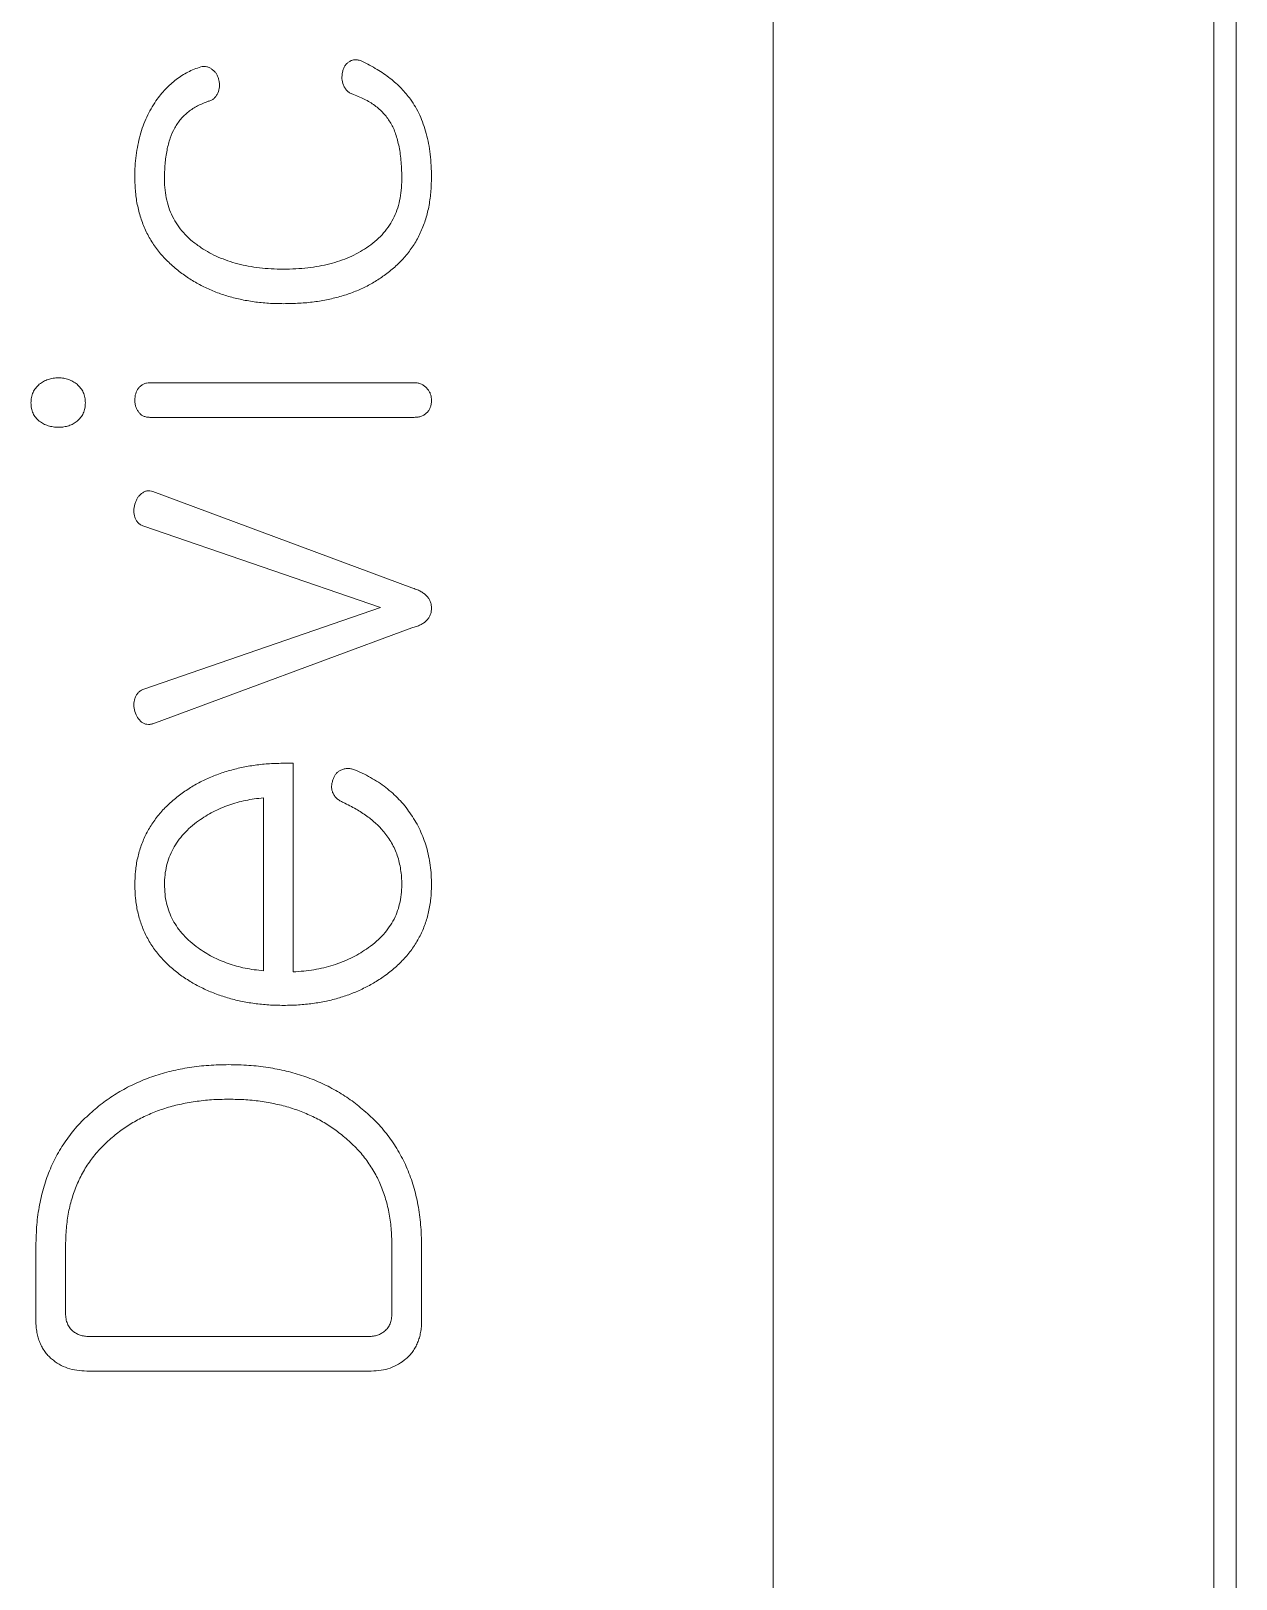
# Model space of a CAD drawing. Header units: millimetres. Extents: x 60229 to 91621, y 21923 to 36546.
# Drawn here: x 82702.53 to 82708, y 30066.83 to 30073.85 of the extents above; entities that cross this region are included whole.
import ezdxf

# ---------------------------------------------------------------- set-up
doc = ezdxf.new("R2010")
doc.units = ezdxf.units.MM

# ---------------------------------------------------------------- blocks, each defined once
blk = doc.blocks.new('PS2-40S3P40G-DM')
at = {"color": 7, "linetype": 'Continuous', "lineweight": 0}
for p, q in [((21.3555, -4.3077), (21.3555, 41.4923)), ((21.4555, -3.2077), (21.4555, 40.3923)), ((19.3555, -2.8411), (19.3555, 40.0256)), ((17.7277, 31.3029), (16.5279, 31.3029)), ((16.5279, 31.1458), (17.7277, 31.1458)), ((17.7158, 30.3716), (16.5416, 30.8094)), ((16.4999, 30.6523), (17.5742, 30.2822)), ((17.5742, 30.2822), (16.4999, 29.9121)), ((16.5416, 29.7551), (17.7158, 30.1904)), ((17.1774, 29.5756), (17.1392, 29.5756)), ((17.1774, 28.6283), (17.1774, 29.5756)), ((17.0428, 29.4186), (17.0428, 28.6335)), ((16.011, 27.3854), (16.011, 27.0437)), ((16.1456, 27.0773), (16.1456, 27.3882)), ((17.626, 27.3882), (17.626, 27.0773)), ((17.7606, 27.0437), (17.7606, 27.3854)), ((17.5216, 26.9736), (16.2525, 26.9736)), ((16.2416, 26.8166), (17.5325, 26.8166))]:
    blk.add_line(p, q, dxfattribs=at)
for points, knots in [([(17.4017, 32.7129), (17.403, 32.7181), (17.4055, 32.7281), (17.4125, 32.7412), (17.4207, 32.7526), (17.4282, 32.7577), (17.4319, 32.7602)], [0, 0, 0, 0, 0.278941, 0.5318179, 0.7701723, 1, 1, 1, 1]), ([(17.4017, 32.7129), (17.403, 32.7181), (17.4055, 32.7281), (17.4125, 32.7412), (17.4207, 32.7526), (17.4282, 32.7577), (17.4319, 32.7602)], [0, 0, 0, 0, 0.278941, 0.5318179, 0.7701723, 1, 1, 1, 1]), ([(17.4319, 32.7602), (17.4359, 32.7625), (17.444, 32.7673), (17.4584, 32.7701), (17.4742, 32.7684), (17.4845, 32.7646), (17.49, 32.7626)], [0, 0, 0, 0, 0.226681, 0.461626, 0.710356, 1, 1, 1, 1]), ([(17.4319, 32.7602), (17.4359, 32.7625), (17.444, 32.7673), (17.4584, 32.7701), (17.4742, 32.7684), (17.4845, 32.7646), (17.49, 32.7626)], [0, 0, 0, 0, 0.226681, 0.461626, 0.710356, 1, 1, 1, 1]), ([(17.49, 32.7626), (17.5132, 32.7506), (17.5578, 32.7275), (17.6179, 32.6862), (17.6694, 32.641), (17.6971, 32.6066), (17.7105, 32.5899)], [0, 0, 0, 0, 0.276796, 0.532602, 0.772244, 1, 1, 1, 1]), ([(17.49, 32.7626), (17.5132, 32.7506), (17.5578, 32.7275), (17.6179, 32.6862), (17.6694, 32.641), (17.6971, 32.6066), (17.7105, 32.5899)], [0, 0, 0, 0, 0.276796, 0.532602, 0.772244, 1, 1, 1, 1]), ([(16.5556, 32.5828), (16.5625, 32.5922), (16.5761, 32.6106), (16.5985, 32.6361), (16.6221, 32.6592), (16.6472, 32.6794), (16.6729, 32.6978), (16.7003, 32.7132), (16.7286, 32.7269), (16.7486, 32.7334), (16.7586, 32.7367)], [0, 0, 0, 0, 0.134048, 0.265231, 0.39137, 0.515252, 0.637464, 0.757301, 0.878199, 1, 1, 1, 1]), ([(16.5556, 32.5828), (16.5625, 32.5922), (16.5761, 32.6106), (16.5985, 32.6361), (16.6221, 32.6592), (16.6472, 32.6794), (16.6729, 32.6978), (16.7003, 32.7132), (16.7286, 32.7269), (16.7486, 32.7334), (16.7586, 32.7367)], [0, 0, 0, 0, 0.134048, 0.265231, 0.39137, 0.515252, 0.637464, 0.757301, 0.878199, 1, 1, 1, 1]), ([(16.7586, 32.7367), (16.7633, 32.7375), (16.7726, 32.739), (16.7867, 32.7382), (16.7997, 32.7328), (16.8073, 32.7275), (16.8111, 32.7248)], [0, 0, 0, 0, 0.258889, 0.50406, 0.746168, 1, 1, 1, 1]), ([(16.7586, 32.7367), (16.7633, 32.7375), (16.7726, 32.739), (16.7867, 32.7382), (16.7997, 32.7328), (16.8073, 32.7275), (16.8111, 32.7248)], [0, 0, 0, 0, 0.258889, 0.50406, 0.746168, 1, 1, 1, 1]), ([(16.8111, 32.7248), (16.8148, 32.7219), (16.822, 32.7161), (16.8306, 32.7049), (16.8368, 32.6918), (16.8396, 32.6823), (16.8409, 32.6775)], [0, 0, 0, 0, 0.24346, 0.483889, 0.736224, 1, 1, 1, 1]), ([(16.8111, 32.7248), (16.8148, 32.7219), (16.822, 32.7161), (16.8306, 32.7049), (16.8368, 32.6918), (16.8396, 32.6823), (16.8409, 32.6775)], [0, 0, 0, 0, 0.24346, 0.483889, 0.736224, 1, 1, 1, 1]), ([(17.4063, 32.654), (17.4032, 32.6636), (17.3969, 32.6829), (17.4001, 32.7029), (17.4017, 32.7129)], [0, 0, 0, 0, 0.5002575, 1, 1, 1, 1]), ([(17.4063, 32.654), (17.4032, 32.6636), (17.3969, 32.6829), (17.4001, 32.7029), (17.4017, 32.7129)], [0, 0, 0, 0, 0.5002575, 1, 1, 1, 1]), ([(16.8364, 32.6182), (16.834, 32.6136), (16.8295, 32.6045), (16.8193, 32.5934), (16.807, 32.5848), (16.7975, 32.5819), (16.7926, 32.5804)], [0, 0, 0, 0, 0.261462, 0.505383, 0.745074, 1, 1, 1, 1]), ([(16.8364, 32.6182), (16.834, 32.6136), (16.8295, 32.6045), (16.8193, 32.5934), (16.807, 32.5848), (16.7975, 32.5819), (16.7926, 32.5804)], [0, 0, 0, 0, 0.261462, 0.505383, 0.745074, 1, 1, 1, 1]), ([(16.8409, 32.6775), (16.8426, 32.667), (16.8459, 32.6469), (16.8395, 32.6275), (16.8364, 32.6182)], [0, 0, 0, 0, 0.519835, 1, 1, 1, 1]), ([(16.8409, 32.6775), (16.8426, 32.667), (16.8459, 32.6469), (16.8395, 32.6275), (16.8364, 32.6182)], [0, 0, 0, 0, 0.519835, 1, 1, 1, 1]), ([(17.4518, 32.6112), (17.4468, 32.6131), (17.4369, 32.6168), (17.4239, 32.6262), (17.4136, 32.6389), (17.4088, 32.6489), (17.4063, 32.654)], [0, 0, 0, 0, 0.247909, 0.488834, 0.735434, 1, 1, 1, 1]), ([(17.4518, 32.6112), (17.4468, 32.6131), (17.4369, 32.6168), (17.4239, 32.6262), (17.4136, 32.6389), (17.4088, 32.6489), (17.4063, 32.654)], [0, 0, 0, 0, 0.247909, 0.488834, 0.735434, 1, 1, 1, 1]), ([(17.6208, 32.4812), (17.6163, 32.4883), (17.6074, 32.5026), (17.5917, 32.5226), (17.5735, 32.5408), (17.5536, 32.5581), (17.5313, 32.5737), (17.5066, 32.5874), (17.4804, 32.6008), (17.4615, 32.6077), (17.4518, 32.6112)], [0, 0, 0, 0, 0.1151788, 0.2320656, 0.3492954, 0.470277, 0.5939587, 0.723722, 0.858326, 1, 1, 1, 1]), ([(17.6208, 32.4812), (17.6163, 32.4883), (17.6074, 32.5026), (17.5917, 32.5226), (17.5735, 32.5408), (17.5536, 32.5581), (17.5313, 32.5737), (17.5066, 32.5874), (17.4804, 32.6008), (17.4615, 32.6077), (17.4518, 32.6112)], [0, 0, 0, 0, 0.1151788, 0.2320656, 0.3492954, 0.470277, 0.5939587, 0.723722, 0.858326, 1, 1, 1, 1]), ([(16.4596, 32.2352), (16.4598, 32.2521), (16.4603, 32.2855), (16.4649, 32.3345), (16.4727, 32.3813), (16.4832, 32.4259), (16.4964, 32.4685), (16.5129, 32.5089), (16.5326, 32.547), (16.548, 32.5709), (16.5556, 32.5828)], [0, 0, 0, 0, 0.138817, 0.273372, 0.402382, 0.527265, 0.648637, 0.767528, 0.883951, 1, 1, 1, 1]), ([(16.4596, 32.2352), (16.4598, 32.2521), (16.4603, 32.2855), (16.4649, 32.3345), (16.4727, 32.3813), (16.4832, 32.4259), (16.4964, 32.4685), (16.5129, 32.5089), (16.5326, 32.547), (16.548, 32.5709), (16.5556, 32.5828)], [0, 0, 0, 0, 0.138817, 0.273372, 0.402382, 0.527265, 0.648637, 0.767528, 0.883951, 1, 1, 1, 1]), ([(16.7926, 32.5804), (16.7762, 32.5741), (16.7443, 32.5619), (16.7024, 32.5341), (16.6665, 32.5006), (16.6492, 32.4735), (16.6405, 32.4598)], [0, 0, 0, 0, 0.265133, 0.514044, 0.756431, 1, 1, 1, 1]), ([(16.7926, 32.5804), (16.7762, 32.5741), (16.7443, 32.5619), (16.7024, 32.5341), (16.6665, 32.5006), (16.6492, 32.4735), (16.6405, 32.4598)], [0, 0, 0, 0, 0.265133, 0.514044, 0.756431, 1, 1, 1, 1]), ([(17.7105, 32.5899), (17.7182, 32.5783), (17.7337, 32.5551), (17.753, 32.5172), (17.7691, 32.4767), (17.7823, 32.4335), (17.793, 32.3877), (17.8001, 32.3392), (17.8048, 32.2881), (17.8053, 32.253), (17.8055, 32.2352)], [0, 0, 0, 0, 0.111557, 0.224601, 0.34098, 0.461943, 0.587303, 0.718463, 0.85619, 1, 1, 1, 1]), ([(17.7105, 32.5899), (17.7182, 32.5783), (17.7337, 32.5551), (17.753, 32.5172), (17.7691, 32.4767), (17.7823, 32.4335), (17.793, 32.3877), (17.8001, 32.3392), (17.8048, 32.2881), (17.8053, 32.253), (17.8055, 32.2352)], [0, 0, 0, 0, 0.111557, 0.224601, 0.34098, 0.461943, 0.587303, 0.718463, 0.85619, 1, 1, 1, 1]), ([(17.6709, 32.2257), (17.6708, 32.2393), (17.6706, 32.2656), (17.668, 32.3038), (17.6644, 32.3396), (17.6588, 32.3729), (17.6517, 32.4036), (17.6435, 32.432), (17.6334, 32.4579), (17.6249, 32.4736), (17.6208, 32.4812)], [0, 0, 0, 0, 0.154543, 0.300037, 0.436696, 0.565024, 0.683937, 0.796471, 0.901104, 1, 1, 1, 1]), ([(17.6709, 32.2257), (17.6708, 32.2393), (17.6706, 32.2656), (17.668, 32.3038), (17.6644, 32.3396), (17.6588, 32.3729), (17.6517, 32.4036), (17.6435, 32.432), (17.6334, 32.4579), (17.6249, 32.4736), (17.6208, 32.4812)], [0, 0, 0, 0, 0.154543, 0.300037, 0.436696, 0.565024, 0.683937, 0.796471, 0.901104, 1, 1, 1, 1]), ([(16.6405, 32.4598), (16.6332, 32.4445), (16.6178, 32.4122), (16.6043, 32.3567), (16.5954, 32.2939), (16.5946, 32.2492), (16.5942, 32.2257)], [0, 0, 0, 0, 0.211104, 0.444372, 0.70733, 1, 1, 1, 1]), ([(16.6405, 32.4598), (16.6332, 32.4445), (16.6178, 32.4122), (16.6043, 32.3567), (16.5954, 32.2939), (16.5946, 32.2492), (16.5942, 32.2257)], [0, 0, 0, 0, 0.211104, 0.444372, 0.70733, 1, 1, 1, 1]), ([(16.6674, 31.8037), (16.6509, 31.8169), (16.6184, 31.8427), (16.5759, 31.8875), (16.54, 31.9361), (16.5101, 31.9884), (16.4874, 32.0448), (16.4713, 32.105), (16.4612, 32.1688), (16.4601, 32.2127), (16.4596, 32.2352)], [0, 0, 0, 0, 0.127406, 0.249855, 0.370618, 0.490376, 0.611909, 0.735846, 0.864736, 1, 1, 1, 1]), ([(16.6674, 31.8037), (16.6509, 31.8169), (16.6184, 31.8427), (16.5759, 31.8875), (16.54, 31.9361), (16.5101, 31.9884), (16.4874, 32.0448), (16.4713, 32.105), (16.4612, 32.1688), (16.4601, 32.2127), (16.4596, 32.2352)], [0, 0, 0, 0, 0.127406, 0.249855, 0.370618, 0.490376, 0.611909, 0.735846, 0.864736, 1, 1, 1, 1]), ([(16.5942, 32.2257), (16.5946, 32.2094), (16.5953, 32.1776), (16.6038, 32.1314), (16.6166, 32.0879), (16.6349, 32.0472), (16.6588, 32.0098), (16.6874, 31.975), (16.7216, 31.9434), (16.7475, 31.9252), (16.7607, 31.9159)], [0, 0, 0, 0, 0.1325865, 0.2592928, 0.3816558, 0.5018902, 0.6213522, 0.742474, 0.8685305, 1, 1, 1, 1]), ([(16.5942, 32.2257), (16.5946, 32.2094), (16.5953, 32.1776), (16.6038, 32.1314), (16.6166, 32.0879), (16.6349, 32.0472), (16.6588, 32.0098), (16.6874, 31.975), (16.7216, 31.9434), (16.7475, 31.9252), (16.7607, 31.9159)], [0, 0, 0, 0, 0.1325865, 0.2592928, 0.3816558, 0.5018902, 0.6213522, 0.742474, 0.8685305, 1, 1, 1, 1]), ([(17.5114, 31.9159), (17.5242, 31.9249), (17.5492, 31.9425), (17.5815, 31.9742), (17.6094, 32.0085), (17.6317, 32.0462), (17.6496, 32.0867), (17.6621, 32.1303), (17.6696, 32.1771), (17.6705, 32.2092), (17.6709, 32.2257)], [0, 0, 0, 0, 0.128562, 0.251738, 0.371515, 0.491492, 0.611281, 0.735531, 0.86415, 1, 1, 1, 1]), ([(17.5114, 31.9159), (17.5242, 31.9249), (17.5492, 31.9425), (17.5815, 31.9742), (17.6094, 32.0085), (17.6317, 32.0462), (17.6496, 32.0867), (17.6621, 32.1303), (17.6696, 32.1771), (17.6705, 32.2092), (17.6709, 32.2257)], [0, 0, 0, 0, 0.128562, 0.251738, 0.371515, 0.491492, 0.611281, 0.735531, 0.86415, 1, 1, 1, 1]), ([(17.8055, 32.2352), (17.8049, 32.212), (17.8038, 32.1669), (17.7941, 32.1013), (17.7786, 32.0398), (17.756, 31.9828), (17.7274, 31.9298), (17.6921, 31.8814), (17.6508, 31.8368), (17.6188, 31.8116), (17.6026, 31.7988)], [0, 0, 0, 0, 0.138788, 0.270395, 0.396243, 0.518211, 0.636964, 0.756299, 0.876187, 1, 1, 1, 1]), ([(17.8055, 32.2352), (17.8049, 32.212), (17.8038, 32.1669), (17.7941, 32.1013), (17.7786, 32.0398), (17.756, 31.9828), (17.7274, 31.9298), (17.6921, 31.8814), (17.6508, 31.8368), (17.6188, 31.8116), (17.6026, 31.7988)], [0, 0, 0, 0, 0.138788, 0.270395, 0.396243, 0.518211, 0.636964, 0.756299, 0.876187, 1, 1, 1, 1]), ([(16.7607, 31.9159), (16.773, 31.908), (16.798, 31.8921), (16.8386, 31.8729), (16.8815, 31.8558), (16.9271, 31.8423), (16.9751, 31.8318), (17.0256, 31.8241), (17.0787, 31.8195), (17.115, 31.819), (17.1336, 31.8188)], [0, 0, 0, 0, 0.112235, 0.226903, 0.344433, 0.466106, 0.590957, 0.721547, 0.857416, 1, 1, 1, 1]), ([(16.7607, 31.9159), (16.773, 31.908), (16.798, 31.8921), (16.8386, 31.8729), (16.8815, 31.8558), (16.9271, 31.8423), (16.9751, 31.8318), (17.0256, 31.8241), (17.0787, 31.8195), (17.115, 31.819), (17.1336, 31.8188)], [0, 0, 0, 0, 0.112235, 0.226903, 0.344433, 0.466106, 0.590957, 0.721547, 0.857416, 1, 1, 1, 1]), ([(17.1336, 31.8188), (17.1525, 31.819), (17.1895, 31.8195), (17.2436, 31.8241), (17.295, 31.8318), (17.3438, 31.8422), (17.3899, 31.8558), (17.433, 31.8728), (17.4738, 31.8922), (17.4989, 31.908), (17.5114, 31.9159)], [0, 0, 0, 0, 0.143518, 0.280392, 0.411155, 0.537094, 0.658146, 0.775081, 0.888363, 1, 1, 1, 1]), ([(17.1336, 31.8188), (17.1525, 31.819), (17.1895, 31.8195), (17.2436, 31.8241), (17.295, 31.8318), (17.3438, 31.8422), (17.3899, 31.8558), (17.433, 31.8728), (17.4738, 31.8922), (17.4989, 31.908), (17.5114, 31.9159)], [0, 0, 0, 0, 0.143518, 0.280392, 0.411155, 0.537094, 0.658146, 0.775081, 0.888363, 1, 1, 1, 1]), ([(17.135, 31.6618), (17.1121, 31.6621), (17.0671, 31.6628), (17.001, 31.6696), (16.938, 31.6808), (16.8778, 31.6963), (16.8206, 31.7161), (16.7665, 31.7409), (16.7149, 31.7693), (16.6832, 31.7923), (16.6674, 31.8037)], [0, 0, 0, 0, 0.138143, 0.271261, 0.400056, 0.523764, 0.645413, 0.764585, 0.882552, 1, 1, 1, 1]), ([(17.135, 31.6618), (17.1121, 31.6621), (17.0671, 31.6628), (17.001, 31.6696), (16.938, 31.6808), (16.8778, 31.6963), (16.8206, 31.7161), (16.7665, 31.7409), (16.7149, 31.7693), (16.6832, 31.7923), (16.6674, 31.8037)], [0, 0, 0, 0, 0.138143, 0.271261, 0.400056, 0.523764, 0.645413, 0.764585, 0.882552, 1, 1, 1, 1]), ([(17.6026, 31.7988), (17.5873, 31.7877), (17.5569, 31.7655), (17.5068, 31.7378), (17.4535, 31.7144), (17.3966, 31.695), (17.3362, 31.6801), (17.2723, 31.6692), (17.2048, 31.6629), (17.1586, 31.6622), (17.135, 31.6618)], [0, 0, 0, 0, 0.113659, 0.227831, 0.345173, 0.465358, 0.5906, 0.721018, 0.857243, 1, 1, 1, 1]), ([(17.6026, 31.7988), (17.5873, 31.7877), (17.5569, 31.7655), (17.5068, 31.7378), (17.4535, 31.7144), (17.3966, 31.695), (17.3362, 31.6801), (17.2723, 31.6692), (17.2048, 31.6629), (17.1586, 31.6622), (17.135, 31.6618)], [0, 0, 0, 0, 0.113659, 0.227831, 0.345173, 0.465358, 0.5906, 0.721018, 0.857243, 1, 1, 1, 1]), ([(16.0264, 31.2958), (16.0206, 31.2904), (16.0093, 31.2796), (15.9971, 31.2593), (15.99, 31.2364), (15.989, 31.2203), (15.9885, 31.2121)], [0, 0, 0, 0, 0.250717, 0.492631, 0.740229, 1, 1, 1, 1]), ([(16.0264, 31.2958), (16.0206, 31.2904), (16.0093, 31.2796), (15.9971, 31.2593), (15.99, 31.2364), (15.989, 31.2203), (15.9885, 31.2121)], [0, 0, 0, 0, 0.250717, 0.492631, 0.740229, 1, 1, 1, 1]), ([(16.1144, 31.3253), (16.1059, 31.325), (16.0896, 31.3245), (16.0664, 31.3185), (16.0448, 31.3096), (16.0325, 31.3004), (16.0264, 31.2958)], [0, 0, 0, 0, 0.267344, 0.515303, 0.757524, 1, 1, 1, 1]), ([(16.1144, 31.3253), (16.1059, 31.325), (16.0896, 31.3245), (16.0664, 31.3185), (16.0448, 31.3096), (16.0325, 31.3004), (16.0264, 31.2958)], [0, 0, 0, 0, 0.267344, 0.515303, 0.757524, 1, 1, 1, 1]), ([(16.1974, 31.2958), (16.1914, 31.3004), (16.1795, 31.3094), (16.1589, 31.3185), (16.1371, 31.3244), (16.122, 31.325), (16.1144, 31.3253)], [0, 0, 0, 0, 0.2519875, 0.4962263, 0.7458505, 1, 1, 1, 1]), ([(16.1974, 31.2958), (16.1914, 31.3004), (16.1795, 31.3094), (16.1589, 31.3185), (16.1371, 31.3244), (16.122, 31.325), (16.1144, 31.3253)], [0, 0, 0, 0, 0.2519875, 0.4962263, 0.7458505, 1, 1, 1, 1]), ([(16.2353, 31.2121), (16.2348, 31.2203), (16.2339, 31.2364), (16.2268, 31.2593), (16.2145, 31.2796), (16.2032, 31.2904), (16.1974, 31.2958)], [0, 0, 0, 0, 0.259771, 0.507369, 0.749283, 1, 1, 1, 1]), ([(16.2353, 31.2121), (16.2348, 31.2203), (16.2339, 31.2364), (16.2268, 31.2593), (16.2145, 31.2796), (16.2032, 31.2904), (16.1974, 31.2958)], [0, 0, 0, 0, 0.259771, 0.507369, 0.749283, 1, 1, 1, 1]), ([(16.4761, 31.278), (16.4713, 31.2699), (16.4613, 31.2529), (16.4602, 31.2332), (16.4596, 31.2229)], [0, 0, 0, 0, 0.476881, 1, 1, 1, 1]), ([(16.4761, 31.278), (16.4713, 31.2699), (16.4613, 31.2529), (16.4602, 31.2332), (16.4596, 31.2229)], [0, 0, 0, 0, 0.476881, 1, 1, 1, 1]), ([(16.5279, 31.3029), (16.5228, 31.3027), (16.5126, 31.3023), (16.4985, 31.2971), (16.4859, 31.2892), (16.4794, 31.2818), (16.4761, 31.278)], [0, 0, 0, 0, 0.2595902, 0.5085914, 0.7465329, 1, 1, 1, 1]), ([(16.5279, 31.3029), (16.5228, 31.3027), (16.5126, 31.3023), (16.4985, 31.2971), (16.4859, 31.2892), (16.4794, 31.2818), (16.4761, 31.278)], [0, 0, 0, 0, 0.2595902, 0.5085914, 0.7465329, 1, 1, 1, 1]), ([(17.7841, 31.278), (17.7804, 31.2818), (17.7732, 31.2892), (17.7596, 31.2971), (17.7443, 31.3023), (17.7333, 31.3027), (17.7277, 31.3029)], [0, 0, 0, 0, 0.249169, 0.486064, 0.734929, 1, 1, 1, 1]), ([(17.7841, 31.278), (17.7804, 31.2818), (17.7732, 31.2892), (17.7596, 31.2971), (17.7443, 31.3023), (17.7333, 31.3027), (17.7277, 31.3029)], [0, 0, 0, 0, 0.249169, 0.486064, 0.734929, 1, 1, 1, 1]), ([(17.8055, 31.2229), (17.8052, 31.2282), (17.8047, 31.2385), (17.8008, 31.2532), (17.7939, 31.2666), (17.7874, 31.2741), (17.7841, 31.278)], [0, 0, 0, 0, 0.26169, 0.507581, 0.74851, 1, 1, 1, 1]), ([(17.8055, 31.2229), (17.8052, 31.2282), (17.8047, 31.2385), (17.8008, 31.2532), (17.7939, 31.2666), (17.7874, 31.2741), (17.7841, 31.278)], [0, 0, 0, 0, 0.26169, 0.507581, 0.74851, 1, 1, 1, 1]), ([(15.9885, 31.2121), (15.989, 31.2035), (15.9898, 31.1871), (15.9971, 31.1639), (16.009, 31.1436), (16.0206, 31.1334), (16.0264, 31.1283)], [0, 0, 0, 0, 0.269946, 0.516765, 0.75792, 1, 1, 1, 1]), ([(15.9885, 31.2121), (15.989, 31.2035), (15.9898, 31.1871), (15.9971, 31.1639), (16.009, 31.1436), (16.0206, 31.1334), (16.0264, 31.1283)], [0, 0, 0, 0, 0.269946, 0.516765, 0.75792, 1, 1, 1, 1]), ([(16.1974, 31.1283), (16.2032, 31.1334), (16.2148, 31.1436), (16.2267, 31.1639), (16.234, 31.1871), (16.2348, 31.2035), (16.2353, 31.2121)], [0, 0, 0, 0, 0.24208, 0.483235, 0.730054, 1, 1, 1, 1]), ([(16.1974, 31.1283), (16.2032, 31.1334), (16.2148, 31.1436), (16.2267, 31.1639), (16.234, 31.1871), (16.2348, 31.2035), (16.2353, 31.2121)], [0, 0, 0, 0, 0.24208, 0.483235, 0.730054, 1, 1, 1, 1]), ([(16.4596, 31.2229), (16.4597, 31.2178), (16.46, 31.2076), (16.4642, 31.1933), (16.4696, 31.1797), (16.4755, 31.1721), (16.4785, 31.1683)], [0, 0, 0, 0, 0.261764, 0.513721, 0.752985, 1, 1, 1, 1]), ([(16.4596, 31.2229), (16.4597, 31.2178), (16.46, 31.2076), (16.4642, 31.1933), (16.4696, 31.1797), (16.4755, 31.1721), (16.4785, 31.1683)], [0, 0, 0, 0, 0.261764, 0.513721, 0.752985, 1, 1, 1, 1]), ([(17.7866, 31.1683), (17.7895, 31.1721), (17.7954, 31.1798), (17.8014, 31.1932), (17.805, 31.2077), (17.8053, 31.2178), (17.8055, 31.2229)], [0, 0, 0, 0, 0.246782, 0.488235, 0.738483, 1, 1, 1, 1]), ([(17.7866, 31.1683), (17.7895, 31.1721), (17.7954, 31.1798), (17.8014, 31.1932), (17.805, 31.2077), (17.8053, 31.2178), (17.8055, 31.2229)], [0, 0, 0, 0, 0.246782, 0.488235, 0.738483, 1, 1, 1, 1]), ([(16.4785, 31.1683), (16.4814, 31.1648), (16.4871, 31.1578), (16.4992, 31.1509), (16.5129, 31.1465), (16.5228, 31.1461), (16.5279, 31.1458)], [0, 0, 0, 0, 0.237582, 0.477511, 0.725289, 1, 1, 1, 1]), ([(16.4785, 31.1683), (16.4814, 31.1648), (16.4871, 31.1578), (16.4992, 31.1509), (16.5129, 31.1465), (16.5228, 31.1461), (16.5279, 31.1458)], [0, 0, 0, 0, 0.237582, 0.477511, 0.725289, 1, 1, 1, 1]), ([(17.7277, 31.1458), (17.7333, 31.1461), (17.7444, 31.1466), (17.7602, 31.1508), (17.7745, 31.1581), (17.7825, 31.1648), (17.7866, 31.1683)], [0, 0, 0, 0, 0.261525, 0.514396, 0.752371, 1, 1, 1, 1]), ([(17.7277, 31.1458), (17.7333, 31.1461), (17.7444, 31.1466), (17.7602, 31.1508), (17.7745, 31.1581), (17.7825, 31.1648), (17.7866, 31.1683)], [0, 0, 0, 0, 0.261525, 0.514396, 0.752371, 1, 1, 1, 1]), ([(16.0264, 31.1283), (16.0326, 31.1241), (16.045, 31.1155), (16.0665, 31.1075), (16.0897, 31.1018), (16.1059, 31.1013), (16.1144, 31.101)], [0, 0, 0, 0, 0.2387146, 0.4804585, 0.7300071, 1, 1, 1, 1]), ([(16.0264, 31.1283), (16.0326, 31.1241), (16.045, 31.1155), (16.0665, 31.1075), (16.0897, 31.1018), (16.1059, 31.1013), (16.1144, 31.101)], [0, 0, 0, 0, 0.2387146, 0.4804585, 0.7300071, 1, 1, 1, 1]), ([(16.1144, 31.101), (16.1224, 31.1013), (16.1378, 31.1018), (16.1598, 31.1075), (16.1802, 31.1155), (16.1917, 31.1241), (16.1974, 31.1283)], [0, 0, 0, 0, 0.26814, 0.518996, 0.762215, 1, 1, 1, 1]), ([(16.1144, 31.101), (16.1224, 31.1013), (16.1378, 31.1018), (16.1598, 31.1075), (16.1802, 31.1155), (16.1917, 31.1241), (16.1974, 31.1283)], [0, 0, 0, 0, 0.26814, 0.518996, 0.762215, 1, 1, 1, 1]), ([(16.4901, 30.7995), (16.4867, 30.7967), (16.4799, 30.791), (16.4711, 30.7802), (16.4648, 30.7667), (16.4614, 30.7569), (16.4596, 30.7519)], [0, 0, 0, 0, 0.228435, 0.462238, 0.720789, 1, 1, 1, 1]), ([(16.4901, 30.7995), (16.4867, 30.7967), (16.4799, 30.791), (16.4711, 30.7802), (16.4648, 30.7667), (16.4614, 30.7569), (16.4596, 30.7519)], [0, 0, 0, 0, 0.228435, 0.462238, 0.720789, 1, 1, 1, 1]), ([(16.5416, 30.8094), (16.5371, 30.8105), (16.5283, 30.8127), (16.5144, 30.8126), (16.5015, 30.8076), (16.494, 30.8023), (16.4901, 30.7995)], [0, 0, 0, 0, 0.254232, 0.496976, 0.741395, 1, 1, 1, 1]), ([(16.5416, 30.8094), (16.5371, 30.8105), (16.5283, 30.8127), (16.5144, 30.8126), (16.5015, 30.8076), (16.494, 30.8023), (16.4901, 30.7995)], [0, 0, 0, 0, 0.254232, 0.496976, 0.741395, 1, 1, 1, 1]), ([(16.4596, 30.7519), (16.4573, 30.7416), (16.4528, 30.7217), (16.4574, 30.7019), (16.4596, 30.6923)], [0, 0, 0, 0, 0.517243, 1, 1, 1, 1]), ([(16.4596, 30.7519), (16.4573, 30.7416), (16.4528, 30.7217), (16.4574, 30.7019), (16.4596, 30.6923)], [0, 0, 0, 0, 0.517243, 1, 1, 1, 1]), ([(16.4596, 30.6923), (16.4614, 30.6876), (16.4648, 30.6785), (16.474, 30.6669), (16.4858, 30.6579), (16.4951, 30.6542), (16.4999, 30.6523)], [0, 0, 0, 0, 0.252613, 0.49373, 0.739553, 1, 1, 1, 1]), ([(16.4596, 30.6923), (16.4614, 30.6876), (16.4648, 30.6785), (16.474, 30.6669), (16.4858, 30.6579), (16.4951, 30.6542), (16.4999, 30.6523)], [0, 0, 0, 0, 0.252613, 0.49373, 0.739553, 1, 1, 1, 1]), ([(17.8055, 30.2798), (17.8052, 30.2851), (17.8047, 30.2955), (17.8004, 30.3104), (17.7931, 30.324), (17.7833, 30.3365), (17.7701, 30.347), (17.7547, 30.3569), (17.7363, 30.3653), (17.7228, 30.3694), (17.7158, 30.3716)], [0, 0, 0, 0, 0.11404, 0.224302, 0.332699, 0.445842, 0.564133, 0.695783, 0.840351, 1, 1, 1, 1]), ([(17.8055, 30.2798), (17.8052, 30.2851), (17.8047, 30.2955), (17.8004, 30.3104), (17.7931, 30.324), (17.7833, 30.3365), (17.7701, 30.347), (17.7547, 30.3569), (17.7363, 30.3653), (17.7228, 30.3694), (17.7158, 30.3716)], [0, 0, 0, 0, 0.11404, 0.224302, 0.332699, 0.445842, 0.564133, 0.695783, 0.840351, 1, 1, 1, 1]), ([(17.7158, 30.1904), (17.7228, 30.1922), (17.7363, 30.1956), (17.7545, 30.2035), (17.7704, 30.2121), (17.7832, 30.2228), (17.7932, 30.2349), (17.8005, 30.2486), (17.8047, 30.2637), (17.8052, 30.2744), (17.8055, 30.2798)], [0, 0, 0, 0, 0.15824, 0.301511, 0.429922, 0.548831, 0.660594, 0.769557, 0.882837, 1, 1, 1, 1]), ([(17.7158, 30.1904), (17.7228, 30.1922), (17.7363, 30.1956), (17.7545, 30.2035), (17.7704, 30.2121), (17.7832, 30.2228), (17.7932, 30.2349), (17.8005, 30.2486), (17.8047, 30.2637), (17.8052, 30.2744), (17.8055, 30.2798)], [0, 0, 0, 0, 0.15824, 0.301511, 0.429922, 0.548831, 0.660594, 0.769557, 0.882837, 1, 1, 1, 1]), ([(16.4596, 29.8697), (16.4574, 29.8601), (16.4528, 29.8402), (16.4573, 29.8202), (16.4596, 29.8098)], [0, 0, 0, 0, 0.4799954, 1, 1, 1, 1]), ([(16.4596, 29.8697), (16.4574, 29.8601), (16.4528, 29.8402), (16.4573, 29.8202), (16.4596, 29.8098)], [0, 0, 0, 0, 0.4799954, 1, 1, 1, 1]), ([(16.4999, 29.9121), (16.4951, 29.9098), (16.4858, 29.9054), (16.4739, 29.8958), (16.4649, 29.8836), (16.4614, 29.8744), (16.4596, 29.8697)], [0, 0, 0, 0, 0.261805, 0.508894, 0.753455, 1, 1, 1, 1]), ([(16.4999, 29.9121), (16.4951, 29.9098), (16.4858, 29.9054), (16.4739, 29.8958), (16.4649, 29.8836), (16.4614, 29.8744), (16.4596, 29.8697)], [0, 0, 0, 0, 0.261805, 0.508894, 0.753455, 1, 1, 1, 1]), ([(16.4596, 29.8098), (16.4631, 29.8005), (16.4698, 29.7825), (16.4835, 29.769), (16.4901, 29.7624)], [0, 0, 0, 0, 0.5154858, 1, 1, 1, 1]), ([(16.4596, 29.8098), (16.4631, 29.8005), (16.4698, 29.7825), (16.4835, 29.769), (16.4901, 29.7624)], [0, 0, 0, 0, 0.5154858, 1, 1, 1, 1]), ([(16.4901, 29.7624), (16.494, 29.76), (16.5016, 29.7552), (16.5146, 29.7518), (16.5283, 29.7512), (16.5371, 29.7538), (16.5416, 29.7551)], [0, 0, 0, 0, 0.25234, 0.494408, 0.740687, 1, 1, 1, 1]), ([(16.4901, 29.7624), (16.494, 29.76), (16.5016, 29.7552), (16.5146, 29.7518), (16.5283, 29.7512), (16.5371, 29.7538), (16.5416, 29.7551)], [0, 0, 0, 0, 0.25234, 0.494408, 0.740687, 1, 1, 1, 1]), ([(17.1392, 29.5756), (17.1165, 29.5753), (17.0719, 29.5746), (17.0063, 29.5676), (16.9432, 29.557), (16.8829, 29.5415), (16.8252, 29.5219), (16.7702, 29.4979), (16.7177, 29.4697), (16.6851, 29.4471), (16.6688, 29.4358)], [0, 0, 0, 0, 0.136321, 0.268338, 0.39593, 0.520625, 0.642341, 0.761864, 0.880979, 1, 1, 1, 1]), ([(17.1392, 29.5756), (17.1165, 29.5753), (17.0719, 29.5746), (17.0063, 29.5676), (16.9432, 29.557), (16.8829, 29.5415), (16.8252, 29.5219), (16.7702, 29.4979), (16.7177, 29.4697), (16.6851, 29.4471), (16.6688, 29.4358)], [0, 0, 0, 0, 0.136321, 0.268338, 0.39593, 0.520625, 0.642341, 0.761864, 0.880979, 1, 1, 1, 1]), ([(17.3947, 29.5444), (17.3906, 29.5423), (17.3824, 29.5381), (17.3727, 29.5281), (17.3642, 29.5169), (17.361, 29.508), (17.3593, 29.5034)], [0, 0, 0, 0, 0.248116, 0.49278, 0.740657, 1, 1, 1, 1]), ([(17.3947, 29.5444), (17.3906, 29.5423), (17.3824, 29.5381), (17.3727, 29.5281), (17.3642, 29.5169), (17.361, 29.508), (17.3593, 29.5034)], [0, 0, 0, 0, 0.248116, 0.49278, 0.740657, 1, 1, 1, 1]), ([(17.4606, 29.5444), (17.4548, 29.5464), (17.4438, 29.5501), (17.4266, 29.5526), (17.41, 29.5503), (17.3998, 29.5464), (17.3947, 29.5444)], [0, 0, 0, 0, 0.269844, 0.514771, 0.759698, 1, 1, 1, 1]), ([(17.4606, 29.5444), (17.4548, 29.5464), (17.4438, 29.5501), (17.4266, 29.5526), (17.41, 29.5503), (17.3998, 29.5464), (17.3947, 29.5444)], [0, 0, 0, 0, 0.269844, 0.514771, 0.759698, 1, 1, 1, 1]), ([(17.7133, 29.3419), (17.7058, 29.3527), (17.6907, 29.3743), (17.6653, 29.4048), (17.6369, 29.4327), (17.6068, 29.4594), (17.5737, 29.4838), (17.5384, 29.5061), (17.5007, 29.5267), (17.4741, 29.5384), (17.4606, 29.5444)], [0, 0, 0, 0, 0.120742, 0.240348, 0.360995, 0.484184, 0.607673, 0.735181, 0.864969, 1, 1, 1, 1]), ([(17.7133, 29.3419), (17.7058, 29.3527), (17.6907, 29.3743), (17.6653, 29.4048), (17.6369, 29.4327), (17.6068, 29.4594), (17.5737, 29.4838), (17.5384, 29.5061), (17.5007, 29.5267), (17.4741, 29.5384), (17.4606, 29.5444)], [0, 0, 0, 0, 0.120742, 0.240348, 0.360995, 0.484184, 0.607673, 0.735181, 0.864969, 1, 1, 1, 1]), ([(17.3593, 29.5034), (17.3576, 29.4983), (17.3543, 29.4883), (17.3522, 29.4729), (17.3528, 29.4576), (17.3555, 29.448), (17.3569, 29.4432)], [0, 0, 0, 0, 0.261412, 0.514432, 0.754007, 1, 1, 1, 1]), ([(17.3593, 29.5034), (17.3576, 29.4983), (17.3543, 29.4883), (17.3522, 29.4729), (17.3528, 29.4576), (17.3555, 29.448), (17.3569, 29.4432)], [0, 0, 0, 0, 0.261412, 0.514432, 0.754007, 1, 1, 1, 1]), ([(16.6688, 29.4358), (16.6522, 29.4227), (16.6197, 29.3972), (16.5767, 29.3535), (16.5406, 29.3064), (16.5106, 29.2562), (16.488, 29.2026), (16.4712, 29.1458), (16.4613, 29.0858), (16.4602, 29.0446), (16.4596, 29.0236)], [0, 0, 0, 0, 0.1320249, 0.2577561, 0.3809164, 0.5011422, 0.6216084, 0.743128, 0.8693965, 1, 1, 1, 1]), ([(16.6688, 29.4358), (16.6522, 29.4227), (16.6197, 29.3972), (16.5767, 29.3535), (16.5406, 29.3064), (16.5106, 29.2562), (16.488, 29.2026), (16.4712, 29.1458), (16.4613, 29.0858), (16.4602, 29.0446), (16.4596, 29.0236)], [0, 0, 0, 0, 0.1320249, 0.2577561, 0.3809164, 0.5011422, 0.6216084, 0.743128, 0.8693965, 1, 1, 1, 1]), ([(16.7491, 29.3149), (16.7598, 29.322), (16.7811, 29.3363), (16.8148, 29.3553), (16.85, 29.3716), (16.886, 29.3862), (16.9235, 29.3976), (16.962, 29.4072), (17.002, 29.4142), (17.0291, 29.4171), (17.0428, 29.4186)], [0, 0, 0, 0, 0.12215, 0.244643, 0.367524, 0.490813, 0.614276, 0.740239, 0.868955, 1, 1, 1, 1]), ([(16.7491, 29.3149), (16.7598, 29.322), (16.7811, 29.3363), (16.8148, 29.3553), (16.85, 29.3716), (16.886, 29.3862), (16.9235, 29.3976), (16.962, 29.4072), (17.002, 29.4142), (17.0291, 29.4171), (17.0428, 29.4186)], [0, 0, 0, 0, 0.12215, 0.244643, 0.367524, 0.490813, 0.614276, 0.740239, 0.868955, 1, 1, 1, 1]), ([(17.3569, 29.4432), (17.3595, 29.4381), (17.3647, 29.4282), (17.3758, 29.4152), (17.3899, 29.405), (17.4005, 29.3999), (17.4059, 29.3972)], [0, 0, 0, 0, 0.2463434, 0.4882784, 0.7357771, 1, 1, 1, 1]), ([(17.3569, 29.4432), (17.3595, 29.4381), (17.3647, 29.4282), (17.3758, 29.4152), (17.3899, 29.405), (17.4005, 29.3999), (17.4059, 29.3972)], [0, 0, 0, 0, 0.2463434, 0.4882784, 0.7357771, 1, 1, 1, 1]), ([(17.4059, 29.3972), (17.4252, 29.3877), (17.4622, 29.3694), (17.5118, 29.337), (17.5547, 29.3031), (17.5778, 29.2772), (17.5889, 29.2648)], [0, 0, 0, 0, 0.2830557, 0.5435795, 0.779971, 1, 1, 1, 1]), ([(17.4059, 29.3972), (17.4252, 29.3877), (17.4622, 29.3694), (17.5118, 29.337), (17.5547, 29.3031), (17.5778, 29.2772), (17.5889, 29.2648)], [0, 0, 0, 0, 0.2830557, 0.5435795, 0.779971, 1, 1, 1, 1]), ([(16.5942, 29.025), (16.5946, 29.0395), (16.5955, 29.0682), (16.6032, 29.1099), (16.615, 29.1499), (16.6324, 29.1873), (16.6543, 29.2229), (16.6814, 29.2558), (16.7125, 29.2875), (16.7367, 29.3056), (16.7491, 29.3149)], [0, 0, 0, 0, 0.1271715, 0.2509039, 0.3707538, 0.491258, 0.6117361, 0.7355108, 0.8643899, 1, 1, 1, 1]), ([(16.5942, 29.025), (16.5946, 29.0395), (16.5955, 29.0682), (16.6032, 29.1099), (16.615, 29.1499), (16.6324, 29.1873), (16.6543, 29.2229), (16.6814, 29.2558), (16.7125, 29.2875), (16.7367, 29.3056), (16.7491, 29.3149)], [0, 0, 0, 0, 0.1271715, 0.2509039, 0.3707538, 0.491258, 0.6117361, 0.7355108, 0.8643899, 1, 1, 1, 1]), ([(17.8055, 29.0236), (17.8052, 29.0387), (17.8047, 29.0683), (17.8005, 29.112), (17.793, 29.1542), (17.783, 29.1949), (17.7699, 29.234), (17.754, 29.2716), (17.7357, 29.3079), (17.7208, 29.3305), (17.7133, 29.3419)], [0, 0, 0, 0, 0.134451, 0.264232, 0.391143, 0.515705, 0.637595, 0.758519, 0.879192, 1, 1, 1, 1]), ([(17.8055, 29.0236), (17.8052, 29.0387), (17.8047, 29.0683), (17.8005, 29.112), (17.793, 29.1542), (17.783, 29.1949), (17.7699, 29.234), (17.754, 29.2716), (17.7357, 29.3079), (17.7208, 29.3305), (17.7133, 29.3419)], [0, 0, 0, 0, 0.134451, 0.264232, 0.391143, 0.515705, 0.637595, 0.758519, 0.879192, 1, 1, 1, 1]), ([(17.5889, 29.2648), (17.5955, 29.2566), (17.6086, 29.2404), (17.625, 29.2136), (17.6394, 29.1858), (17.6513, 29.1563), (17.6597, 29.1252), (17.6662, 29.0926), (17.67, 29.0586), (17.6706, 29.0354), (17.6709, 29.0236)], [0, 0, 0, 0, 0.12097, 0.240187, 0.361269, 0.481577, 0.606094, 0.732362, 0.863853, 1, 1, 1, 1]), ([(17.5889, 29.2648), (17.5955, 29.2566), (17.6086, 29.2404), (17.625, 29.2136), (17.6394, 29.1858), (17.6513, 29.1563), (17.6597, 29.1252), (17.6662, 29.0926), (17.67, 29.0586), (17.6706, 29.0354), (17.6709, 29.0236)], [0, 0, 0, 0, 0.12097, 0.240187, 0.361269, 0.481577, 0.606094, 0.732362, 0.863853, 1, 1, 1, 1]), ([(16.747, 28.7373), (16.7349, 28.7465), (16.7112, 28.7645), (16.6799, 28.7952), (16.6531, 28.828), (16.6318, 28.8633), (16.6146, 28.9004), (16.6027, 28.9401), (16.5956, 28.9819), (16.5947, 29.0105), (16.5942, 29.025)], [0, 0, 0, 0, 0.134461, 0.262943, 0.386279, 0.507203, 0.626386, 0.747217, 0.871787, 1, 1, 1, 1]), ([(16.747, 28.7373), (16.7349, 28.7465), (16.7112, 28.7645), (16.6799, 28.7952), (16.6531, 28.828), (16.6318, 28.8633), (16.6146, 28.9004), (16.6027, 28.9401), (16.5956, 28.9819), (16.5947, 29.0105), (16.5942, 29.025)], [0, 0, 0, 0, 0.134461, 0.262943, 0.386279, 0.507203, 0.626386, 0.747217, 0.871787, 1, 1, 1, 1]), ([(16.4596, 29.0236), (16.4601, 29.0027), (16.4612, 28.9616), (16.4714, 28.9017), (16.4874, 28.845), (16.5104, 28.7917), (16.54, 28.7417), (16.5761, 28.6951), (16.6185, 28.6518), (16.6509, 28.6267), (16.6674, 28.6139)], [0, 0, 0, 0, 0.1313533, 0.2576235, 0.3796362, 0.5001206, 0.6210366, 0.7432956, 0.8687121, 1, 1, 1, 1]), ([(16.4596, 29.0236), (16.4601, 29.0027), (16.4612, 28.9616), (16.4714, 28.9017), (16.4874, 28.845), (16.5104, 28.7917), (16.54, 28.7417), (16.5761, 28.6951), (16.6185, 28.6518), (16.6509, 28.6267), (16.6674, 28.6139)], [0, 0, 0, 0, 0.1313533, 0.2576235, 0.3796362, 0.5001206, 0.6210366, 0.7432956, 0.8687121, 1, 1, 1, 1]), ([(17.6709, 29.0236), (17.6705, 29.0087), (17.6697, 28.9795), (17.6615, 28.9369), (17.6495, 28.8965), (17.6316, 28.8586), (17.6087, 28.823), (17.5807, 28.7899), (17.5479, 28.7591), (17.5231, 28.7412), (17.5104, 28.732)], [0, 0, 0, 0, 0.128221, 0.252199, 0.372414, 0.491475, 0.612554, 0.736335, 0.864714, 1, 1, 1, 1]), ([(17.6709, 29.0236), (17.6705, 29.0087), (17.6697, 28.9795), (17.6615, 28.9369), (17.6495, 28.8965), (17.6316, 28.8586), (17.6087, 28.823), (17.5807, 28.7899), (17.5479, 28.7591), (17.5231, 28.7412), (17.5104, 28.732)], [0, 0, 0, 0, 0.128221, 0.252199, 0.372414, 0.491475, 0.612554, 0.736335, 0.864714, 1, 1, 1, 1]), ([(17.5976, 28.6139), (17.6142, 28.6267), (17.6466, 28.6518), (17.6889, 28.6951), (17.7251, 28.7417), (17.7547, 28.7917), (17.7777, 28.845), (17.7937, 28.9017), (17.8039, 28.9616), (17.8049, 29.0027), (17.8055, 29.0236)], [0, 0, 0, 0, 0.131288, 0.256704, 0.378963, 0.499879, 0.620364, 0.742376, 0.868647, 1, 1, 1, 1]), ([(17.5976, 28.6139), (17.6142, 28.6267), (17.6466, 28.6518), (17.6889, 28.6951), (17.7251, 28.7417), (17.7547, 28.7917), (17.7777, 28.845), (17.7937, 28.9017), (17.8039, 28.9616), (17.8049, 29.0027), (17.8055, 29.0236)], [0, 0, 0, 0, 0.131288, 0.256704, 0.378963, 0.499879, 0.620364, 0.742376, 0.868647, 1, 1, 1, 1]), ([(17.0428, 28.6335), (17.0288, 28.635), (17.0011, 28.6379), (16.9603, 28.645), (16.921, 28.6543), (16.8833, 28.6665), (16.8469, 28.6802), (16.812, 28.6969), (16.7786, 28.7158), (16.7575, 28.7301), (16.747, 28.7373)], [0, 0, 0, 0, 0.133452, 0.263477, 0.390738, 0.514754, 0.637837, 0.758892, 0.879598, 1, 1, 1, 1]), ([(17.0428, 28.6335), (17.0288, 28.635), (17.0011, 28.6379), (16.9603, 28.645), (16.921, 28.6543), (16.8833, 28.6665), (16.8469, 28.6802), (16.812, 28.6969), (16.7786, 28.7158), (16.7575, 28.7301), (16.747, 28.7373)], [0, 0, 0, 0, 0.133452, 0.263477, 0.390738, 0.514754, 0.637837, 0.758892, 0.879598, 1, 1, 1, 1]), ([(17.5104, 28.732), (17.4989, 28.7245), (17.4759, 28.7093), (17.439, 28.6898), (17.4002, 28.6729), (17.3595, 28.6584), (17.3166, 28.647), (17.272, 28.6378), (17.2253, 28.6316), (17.1935, 28.6294), (17.1774, 28.6283)], [0, 0, 0, 0, 0.116407, 0.234455, 0.353512, 0.47556, 0.600934, 0.729531, 0.86267, 1, 1, 1, 1]), ([(17.5104, 28.732), (17.4989, 28.7245), (17.4759, 28.7093), (17.439, 28.6898), (17.4002, 28.6729), (17.3595, 28.6584), (17.3166, 28.647), (17.272, 28.6378), (17.2253, 28.6316), (17.1935, 28.6294), (17.1774, 28.6283)], [0, 0, 0, 0, 0.116407, 0.234455, 0.353512, 0.47556, 0.600934, 0.729531, 0.86267, 1, 1, 1, 1]), ([(16.6674, 28.6139), (16.6836, 28.6028), (16.7159, 28.5806), (16.7684, 28.5532), (16.8229, 28.5292), (16.8804, 28.51), (16.9402, 28.4947), (17.0028, 28.4846), (17.068, 28.4775), (17.1124, 28.4768), (17.135, 28.4765)], [0, 0, 0, 0, 0.118523, 0.237218, 0.357618, 0.479329, 0.603393, 0.731105, 0.863386, 1, 1, 1, 1]), ([(16.6674, 28.6139), (16.6836, 28.6028), (16.7159, 28.5806), (16.7684, 28.5532), (16.8229, 28.5292), (16.8804, 28.51), (16.9402, 28.4947), (17.0028, 28.4846), (17.068, 28.4775), (17.1124, 28.4768), (17.135, 28.4765)], [0, 0, 0, 0, 0.118523, 0.237218, 0.357618, 0.479329, 0.603393, 0.731105, 0.863386, 1, 1, 1, 1]), ([(17.135, 28.4765), (17.1573, 28.4768), (17.2013, 28.4775), (17.2659, 28.4846), (17.3281, 28.4947), (17.3874, 28.51), (17.4442, 28.5291), (17.4979, 28.5533), (17.5496, 28.5807), (17.5816, 28.6028), (17.5976, 28.6139)], [0, 0, 0, 0, 0.136473, 0.268577, 0.396787, 0.521327, 0.642831, 0.762404, 0.880957, 1, 1, 1, 1]), ([(17.135, 28.4765), (17.1573, 28.4768), (17.2013, 28.4775), (17.2659, 28.4846), (17.3281, 28.4947), (17.3874, 28.51), (17.4442, 28.5291), (17.4979, 28.5533), (17.5496, 28.5807), (17.5816, 28.6028), (17.5976, 28.6139)], [0, 0, 0, 0, 0.136473, 0.268577, 0.396787, 0.521327, 0.642831, 0.762404, 0.880957, 1, 1, 1, 1]), ([(16.8858, 28.2073), (16.8554, 28.2068), (16.7957, 28.2057), (16.7084, 28.1956), (16.6251, 28.1796), (16.546, 28.1569), (16.471, 28.1273), (16.4003, 28.0914), (16.3334, 28.0495), (16.2928, 28.0162), (16.2724, 27.9995)], [0, 0, 0, 0, 0.137746, 0.270416, 0.397724, 0.521727, 0.642958, 0.762301, 0.880839, 1, 1, 1, 1]), ([(16.8858, 28.2073), (16.8554, 28.2068), (16.7957, 28.2057), (16.7084, 28.1956), (16.6251, 28.1796), (16.546, 28.1569), (16.471, 28.1273), (16.4003, 28.0914), (16.3334, 28.0495), (16.2928, 28.0162), (16.2724, 27.9995)], [0, 0, 0, 0, 0.137746, 0.270416, 0.397724, 0.521727, 0.642958, 0.762301, 0.880839, 1, 1, 1, 1]), ([(17.4992, 27.9995), (17.4788, 28.0162), (17.4382, 28.0495), (17.3713, 28.0914), (17.3006, 28.1273), (17.2256, 28.1569), (17.1465, 28.1796), (17.0632, 28.1956), (16.9759, 28.2057), (16.9162, 28.2068), (16.8858, 28.2073)], [0, 0, 0, 0, 0.119161, 0.237699, 0.357042, 0.478273, 0.602276, 0.729584, 0.862254, 1, 1, 1, 1]), ([(17.4992, 27.9995), (17.4788, 28.0162), (17.4382, 28.0495), (17.3713, 28.0914), (17.3006, 28.1273), (17.2256, 28.1569), (17.1465, 28.1796), (17.0632, 28.1956), (16.9759, 28.2057), (16.9162, 28.2068), (16.8858, 28.2073)], [0, 0, 0, 0, 0.119161, 0.237699, 0.357042, 0.478273, 0.602276, 0.729584, 0.862254, 1, 1, 1, 1]), ([(16.3639, 27.8831), (16.3811, 27.8966), (16.4154, 27.9236), (16.4719, 27.9573), (16.5318, 27.9863), (16.5955, 28.0097), (16.6628, 28.028), (16.7339, 28.0407), (16.8086, 28.0492), (16.8597, 28.0499), (16.8858, 28.0503)], [0, 0, 0, 0, 0.116798, 0.23404, 0.352306, 0.473242, 0.597279, 0.725958, 0.860199, 1, 1, 1, 1]), ([(16.3639, 27.8831), (16.3811, 27.8966), (16.4154, 27.9236), (16.4719, 27.9573), (16.5318, 27.9863), (16.5955, 28.0097), (16.6628, 28.028), (16.7339, 28.0407), (16.8086, 28.0492), (16.8597, 28.0499), (16.8858, 28.0503)], [0, 0, 0, 0, 0.116798, 0.23404, 0.352306, 0.473242, 0.597279, 0.725958, 0.860199, 1, 1, 1, 1]), ([(16.8858, 28.0503), (16.9118, 28.0499), (16.9625, 28.0492), (17.0368, 28.0407), (17.1074, 28.028), (17.1744, 28.0097), (17.2377, 27.9862), (17.2975, 27.9574), (17.3538, 27.9234), (17.3881, 27.8966), (17.4052, 27.8831)], [0, 0, 0, 0, 0.139764, 0.273323, 0.401927, 0.525882, 0.64674, 0.765507, 0.882707, 1, 1, 1, 1]), ([(16.8858, 28.0503), (16.9118, 28.0499), (16.9625, 28.0492), (17.0368, 28.0407), (17.1074, 28.028), (17.1744, 28.0097), (17.2377, 27.9862), (17.2975, 27.9574), (17.3538, 27.9234), (17.3881, 27.8966), (17.4052, 27.8831)], [0, 0, 0, 0, 0.139764, 0.273323, 0.401927, 0.525882, 0.64674, 0.765507, 0.882707, 1, 1, 1, 1]), ([(16.2724, 27.9995), (16.2515, 27.9806), (16.2101, 27.9432), (16.157, 27.8787), (16.1114, 27.8097), (16.0749, 27.7348), (16.046, 27.655), (16.0258, 27.5698), (16.0133, 27.4794), (16.0118, 27.4172), (16.011, 27.3854)], [0, 0, 0, 0, 0.122533, 0.242276, 0.361898, 0.481398, 0.604007, 0.72993, 0.86169, 1, 1, 1, 1]), ([(16.2724, 27.9995), (16.2515, 27.9806), (16.2101, 27.9432), (16.157, 27.8787), (16.1114, 27.8097), (16.0749, 27.7348), (16.046, 27.655), (16.0258, 27.5698), (16.0133, 27.4794), (16.0118, 27.4172), (16.011, 27.3854)], [0, 0, 0, 0, 0.122533, 0.242276, 0.361898, 0.481398, 0.604007, 0.72993, 0.86169, 1, 1, 1, 1]), ([(17.7606, 27.3854), (17.7598, 27.4172), (17.7583, 27.4794), (17.7458, 27.5698), (17.7255, 27.6549), (17.6973, 27.7349), (17.6601, 27.8096), (17.6146, 27.8787), (17.5615, 27.9432), (17.5201, 27.9806), (17.4992, 27.9995)], [0, 0, 0, 0, 0.138302, 0.270056, 0.395972, 0.518402, 0.638121, 0.757737, 0.877474, 1, 1, 1, 1]), ([(17.7606, 27.3854), (17.7598, 27.4172), (17.7583, 27.4794), (17.7458, 27.5698), (17.7255, 27.6549), (17.6973, 27.7349), (17.6601, 27.8096), (17.6146, 27.8787), (17.5615, 27.9432), (17.5201, 27.9806), (17.4992, 27.9995)], [0, 0, 0, 0, 0.138302, 0.270056, 0.395972, 0.518402, 0.638121, 0.757737, 0.877474, 1, 1, 1, 1]), ([(16.1456, 27.3882), (16.1462, 27.4138), (16.1476, 27.4639), (16.1578, 27.5369), (16.175, 27.6056), (16.1988, 27.6701), (16.2295, 27.7303), (16.2674, 27.786), (16.312, 27.8377), (16.3465, 27.8679), (16.3639, 27.8831)], [0, 0, 0, 0, 0.137189, 0.26799, 0.393811, 0.515979, 0.635483, 0.754895, 0.875988, 1, 1, 1, 1]), ([(16.1456, 27.3882), (16.1462, 27.4138), (16.1476, 27.4639), (16.1578, 27.5369), (16.175, 27.6056), (16.1988, 27.6701), (16.2295, 27.7303), (16.2674, 27.786), (16.312, 27.8377), (16.3465, 27.8679), (16.3639, 27.8831)], [0, 0, 0, 0, 0.137189, 0.26799, 0.393811, 0.515979, 0.635483, 0.754895, 0.875988, 1, 1, 1, 1]), ([(17.4052, 27.8831), (17.4229, 27.8679), (17.4578, 27.8378), (17.5028, 27.786), (17.5409, 27.7302), (17.5726, 27.6703), (17.5961, 27.6055), (17.6139, 27.5369), (17.624, 27.4639), (17.6254, 27.4138), (17.626, 27.3882)], [0, 0, 0, 0, 0.124635, 0.245847, 0.365322, 0.485112, 0.606986, 0.732656, 0.863142, 1, 1, 1, 1]), ([(17.4052, 27.8831), (17.4229, 27.8679), (17.4578, 27.8378), (17.5028, 27.786), (17.5409, 27.7302), (17.5726, 27.6703), (17.5961, 27.6055), (17.6139, 27.5369), (17.624, 27.4639), (17.6254, 27.4138), (17.626, 27.3882)], [0, 0, 0, 0, 0.124635, 0.245847, 0.365322, 0.485112, 0.606986, 0.732656, 0.863142, 1, 1, 1, 1]), ([(16.1789, 26.9971), (16.1736, 27.0021), (16.1633, 27.012), (16.1532, 27.0315), (16.1465, 27.0534), (16.1459, 27.0691), (16.1456, 27.0773)], [0, 0, 0, 0, 0.240611, 0.476768, 0.725374, 1, 1, 1, 1]), ([(16.1789, 26.9971), (16.1736, 27.0021), (16.1633, 27.012), (16.1532, 27.0315), (16.1465, 27.0534), (16.1459, 27.0691), (16.1456, 27.0773)], [0, 0, 0, 0, 0.240611, 0.476768, 0.725374, 1, 1, 1, 1]), ([(17.626, 27.0773), (17.6257, 27.0691), (17.6251, 27.0534), (17.6184, 27.0315), (17.6083, 27.012), (17.598, 27.0021), (17.5927, 26.9971)], [0, 0, 0, 0, 0.274626, 0.523232, 0.759389, 1, 1, 1, 1]), ([(17.626, 27.0773), (17.6257, 27.0691), (17.6251, 27.0534), (17.6184, 27.0315), (17.6083, 27.012), (17.598, 27.0021), (17.5927, 26.9971)], [0, 0, 0, 0, 0.274626, 0.523232, 0.759389, 1, 1, 1, 1]), ([(16.011, 27.0437), (16.0111, 27.0348), (16.0114, 27.0174), (16.0151, 26.9921), (16.0207, 26.9681), (16.0284, 26.9457), (16.0382, 26.9246), (16.0507, 26.9054), (16.0649, 26.8872), (16.0764, 26.8768), (16.0821, 26.8716)], [0, 0, 0, 0, 0.138617, 0.271095, 0.398408, 0.521746, 0.640767, 0.759578, 0.878836, 1, 1, 1, 1]), ([(16.011, 27.0437), (16.0111, 27.0348), (16.0114, 27.0174), (16.0151, 26.9921), (16.0207, 26.9681), (16.0284, 26.9457), (16.0382, 26.9246), (16.0507, 26.9054), (16.0649, 26.8872), (16.0764, 26.8768), (16.0821, 26.8716)], [0, 0, 0, 0, 0.138617, 0.271095, 0.398408, 0.521746, 0.640767, 0.759578, 0.878836, 1, 1, 1, 1]), ([(16.2525, 26.9736), (16.2453, 26.9738), (16.2314, 26.9742), (16.2118, 26.9789), (16.194, 26.9863), (16.1839, 26.9935), (16.1789, 26.9971)], [0, 0, 0, 0, 0.272144, 0.528074, 0.765402, 1, 1, 1, 1]), ([(16.2525, 26.9736), (16.2453, 26.9738), (16.2314, 26.9742), (16.2118, 26.9789), (16.194, 26.9863), (16.1839, 26.9935), (16.1789, 26.9971)], [0, 0, 0, 0, 0.272144, 0.528074, 0.765402, 1, 1, 1, 1]), ([(17.5927, 26.9971), (17.5878, 26.9935), (17.578, 26.9863), (17.5606, 26.979), (17.5417, 26.9743), (17.5284, 26.9738), (17.5216, 26.9736)], [0, 0, 0, 0, 0.237981, 0.478382, 0.733238, 1, 1, 1, 1]), ([(17.5927, 26.9971), (17.5878, 26.9935), (17.578, 26.9863), (17.5606, 26.979), (17.5417, 26.9743), (17.5284, 26.9738), (17.5216, 26.9736)], [0, 0, 0, 0, 0.237981, 0.478382, 0.733238, 1, 1, 1, 1]), ([(17.6895, 26.8716), (17.6952, 26.8768), (17.7067, 26.8872), (17.7209, 26.9054), (17.7334, 26.9246), (17.7432, 26.9457), (17.7509, 26.9681), (17.7565, 26.9921), (17.7602, 27.0174), (17.7605, 27.0348), (17.7606, 27.0437)], [0, 0, 0, 0, 0.121164, 0.240422, 0.359233, 0.478254, 0.601592, 0.728905, 0.861383, 1, 1, 1, 1]), ([(17.6895, 26.8716), (17.6952, 26.8768), (17.7067, 26.8872), (17.7209, 26.9054), (17.7334, 26.9246), (17.7432, 26.9457), (17.7509, 26.9681), (17.7565, 26.9921), (17.7602, 27.0174), (17.7605, 27.0348), (17.7606, 27.0437)], [0, 0, 0, 0, 0.121164, 0.240422, 0.359233, 0.478254, 0.601592, 0.728905, 0.861383, 1, 1, 1, 1]), ([(16.0821, 26.8716), (16.0931, 26.863), (16.1152, 26.8459), (16.1543, 26.829), (16.1968, 26.8185), (16.2263, 26.8172), (16.2416, 26.8166)], [0, 0, 0, 0, 0.242236, 0.485428, 0.734675, 1, 1, 1, 1]), ([(16.0821, 26.8716), (16.0931, 26.863), (16.1152, 26.8459), (16.1543, 26.829), (16.1968, 26.8185), (16.2263, 26.8172), (16.2416, 26.8166)], [0, 0, 0, 0, 0.242236, 0.485428, 0.734675, 1, 1, 1, 1]), ([(17.5325, 26.8166), (17.5474, 26.8172), (17.5764, 26.8185), (17.618, 26.829), (17.6565, 26.8461), (17.6784, 26.8631), (17.6895, 26.8716)], [0, 0, 0, 0, 0.262852, 0.511565, 0.754388, 1, 1, 1, 1]), ([(17.5325, 26.8166), (17.5474, 26.8172), (17.5764, 26.8185), (17.618, 26.829), (17.6565, 26.8461), (17.6784, 26.8631), (17.6895, 26.8716)], [0, 0, 0, 0, 0.262852, 0.511565, 0.754388, 1, 1, 1, 1])]:
    blk.add_open_spline(points, degree=3, knots=knots, dxfattribs=at)

msp = doc.modelspace()

# ---------------------------------------------------------------- block references
at = {"lineweight": -2}
msp.add_blockref('PS2-40S3P40G-DM', (82686.5409, 30040.9539), dxfattribs=at)

doc.saveas('drawing.dxf')
